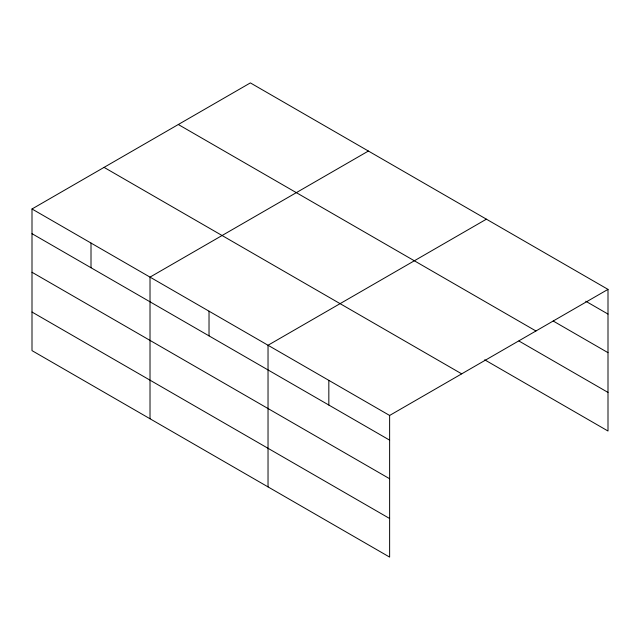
<?xml version="1.0" encoding="UTF-8"?>
<svg xmlns="http://www.w3.org/2000/svg" width="640" height="640" viewBox="0 0 640 640"><rect width="100%" height="100%" fill="white"/><g stroke="black" fill="none" stroke-linecap="round" stroke-linejoin="round"><path stroke-width="0.96" d="M32 208.984L389.624 415.456L389.624 557.096L32 350.624L32 208.984L250.376 82.904L608 289.376L608 431.016L484.696 359.824M368.392 151.04L150.016 277.12L150.016 418.76M486.408 219.176L268.032 345.256L268.032 486.896M389.624 415.456L608 289.376M585.736 301.216L608 314.072M553.2 321.024L608 352.664M178.312 124.512L535.936 330.984M518.944 341.008L608 392.424M104.064 167.376L461.688 373.848M32 233.672L389.624 440.144M32 272.264L389.624 478.744M32 312.032L389.624 518.504M328.832 380.36L328.832 405.048M209.024 311.184L209.024 335.88M91.008 243.048L91.008 267.744"/></g></svg>
